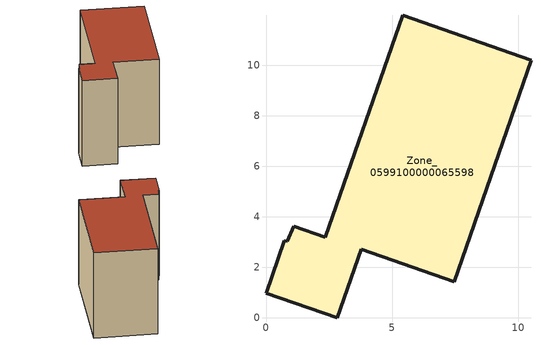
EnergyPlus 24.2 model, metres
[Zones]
Zone_0599100000065598
 floor ground (C_G): 0.84,3.03 1.09,3.61 2.35,3.17 5.42,11.97 10.5,10.2 7.46,1.42 3.77,2.7 2.83,0 0,0.97 0.72,3.05 z0
 wall outside (C_F): 0.72,3.05 0,0.97 2.83,0 3.77,2.7 7.46,1.42 10.5,10.2 5.42,11.97 2.35,3.17 1.09,3.61 0.84,3.03 0.72,3.05 z0:8.11
 roof outside (C_R): 1.09,3.61 0.84,3.03 0.72,3.05 0,0.97 2.83,0 3.77,2.7 7.46,1.42 10.5,10.2 5.42,11.97 2.35,3.17 z8.11
[BUILDING]
Pand.0599100000065598: North Axis=0; Terrain=City; Loads Convergence Tolerance Value=0.04; Temperature Convergence Tolerance Value=0.4; Solar Distribution=FullExterior; Maximum Number of Warmup Days=25; Minimum Number of Warmup Days=1
[Site:Location]
Rotterdam.The.Hague.AP_ZH_NLD Design_Conditions: Latitude=51.96; Longitude=4.45; Time Zone=1; Elevation=-4.5
[SITE:GROUNDTEMPERATURE:BUILDINGSURFACE]
18, 18, 18, 18, 18, 18, 18, 18, 18, 18, 18, 18
[MATERIAL] Thermal Absorptance=0.9; Solar Absorptance=0.7; Visible Absorptance=0.7
Name | Roughness | Thickness | Conductivity | Density | Specific Heat
G.TI.1992-2005 | MediumSmooth | 0.15 | 0.06 | 540 | 1210
F.TI.1992-2005 | Rough | 0.3 | 0.12 | 1920 | 840
R.TI.1992-2005 | MediumRough | 0.2 | 0.08 | 1500 | 1000
[CONSTRUCTION]
C_G: G.TI.1992-2005
C_F: F.TI.1992-2005
C_R: R.TI.1992-2005
[ZONE]
Zone_0599100000065598: Type=1; Multiplier=1; Ceiling Height=Autocalculate; Volume=Autocalculate; Floor Area=autocalculate; Part of Total Floor Area=Yes
[ZONEINFILTRATION:DESIGNFLOWRATE]
Infil_Zone_0599100000065598: Zone or ZoneList or Space or SpaceList=Zone_0599100000065598; Schedule=AlwaysOn; Design Flow Rate Calculation Method=Flow/Area; Flow Rate per Floor Area=0.0015; Constant Term Coefficient=1; Temperature Term Coefficient=0; Velocity Term Coefficient=0; Velocity Squared Term Coefficient=0
[HVACTEMPLATE:ZONE:IDEALLOADSAIRSYSTEM]
Zone_0599100000065598: Maximum Heating Supply Air Temperature=50; Minimum Cooling Supply Air Temperature=13; Maximum Heating Supply Air Humidity Ratio=0.0156; Minimum Cooling Supply Air Humidity Ratio=0.0077; Heating Limit=NoLimit; Cooling Limit=NoLimit; Dehumidification Control Type=ConstantSensibleHeatRatio; Cooling Sensible Heat Ratio=0.7; Dehumidification Setpoint=60; Humidification Control Type=None; Humidification Setpoint=30; Outdoor Air Method=None; Outdoor Air Flow Rate per Person=0.00944; Outdoor Air Flow Rate per Zone Floor Area=0; Outdoor Air Flow Rate per Zone=0; Demand Controlled Ventilation Type=None; Outdoor Air Economizer Type=NoEconomizer; Heat Recovery Type=None; Sensible Heat Recovery Effectiveness=0.7; Latent Heat Recovery Effectiveness=0.65
[ZONECONTROL:THERMOSTAT]
ThermostatControl_Zone_0599100000065598: Zone or ZoneList=Zone_0599100000065598; Control Type Schedule=DualSetpointControlType; Control 1=Thermostat_Zone_0599100000065598; Temperature Difference Between Cutout And Setpoint=0
[THERMOSTATSETPOINT:DUALSETPOINT]
Thermostat_Zone_0599100000065598: Heating Setpoint Temperature Schedule=HeatingSetpoint_Zone_0599100000065598; Cooling Setpoint Temperature Schedule=CoolingSetpoint_Zone_0599100000065598
[SCHEDULE:COMPACT]
HeatingSetpoint_Zone_0599100000065598: Through: 12/31, For: AllDays, Until: 24:00, 21
CoolingSetpoint_Zone_0599100000065598: Through: 12/31, For: AllDays, Until: 24:00, 24
DualSetpointControlType: Through: 12/31, For: AllDays, Until: 24:00, 4
AlwaysOn: Through: 12/31, For: AllDays, Until: 24:00, 1
